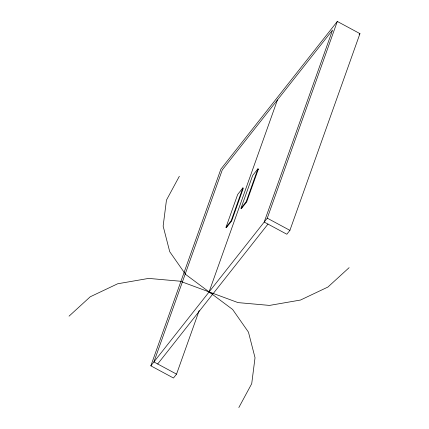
<?xml version="1.0" encoding="UTF-8"?>
<svg xmlns="http://www.w3.org/2000/svg" width="429" height="429" viewBox="0 0 429 429"><rect width="100%" height="100%" fill="white"/><g stroke="black" fill="none" stroke-linecap="round" stroke-linejoin="round"><path stroke-width="0.64" d="M176.544 374.131L173.477 378.019L150.842 365.835L220.892 169.112L337.312 21.45L359.952 33.634L289.902 230.357L286.84 234.239L264.2 222.056L332.582 30.019L222.286 169.911L153.904 361.947L176.544 374.131L199.185 310.542M225.992 227.29L237.666 194.503L242.873 187.897L243.345 188.149L231.671 220.935L226.464 227.542L225.992 227.29L231.199 220.683L242.873 187.897M226.464 227.542L226.909 226.281M277.434 99.968L209.052 291.999L212.827 294.031M241.001 208.247L252.676 175.461L257.888 168.854L258.36 169.106L246.686 201.893L241.473 208.499L241.001 208.247L246.214 201.641L257.888 168.854M241.473 208.499L241.924 207.239M150.842 365.835L267.267 218.168L337.312 21.45M179.343 176.265L166.457 200.118L163.143 226.104L169.723 251.689L185.553 274.362L232.62 309.454L248.45 332.126L255.03 357.711L251.716 383.698L238.83 407.55M359.121 34.685L359.952 33.634M257.556 170.125L258.36 169.106M157.679 363.98L267.975 224.088M69.048 316.157L90.246 296.777L117.675 283.773L148.659 278.405L180.153 281.209L238.02 302.606L269.519 305.41L300.498 300.043L327.928 287.039L349.126 267.658M246.214 201.641L246.686 201.893M267.267 218.168L289.902 230.357M231.199 220.683L231.671 220.935"/></g></svg>
